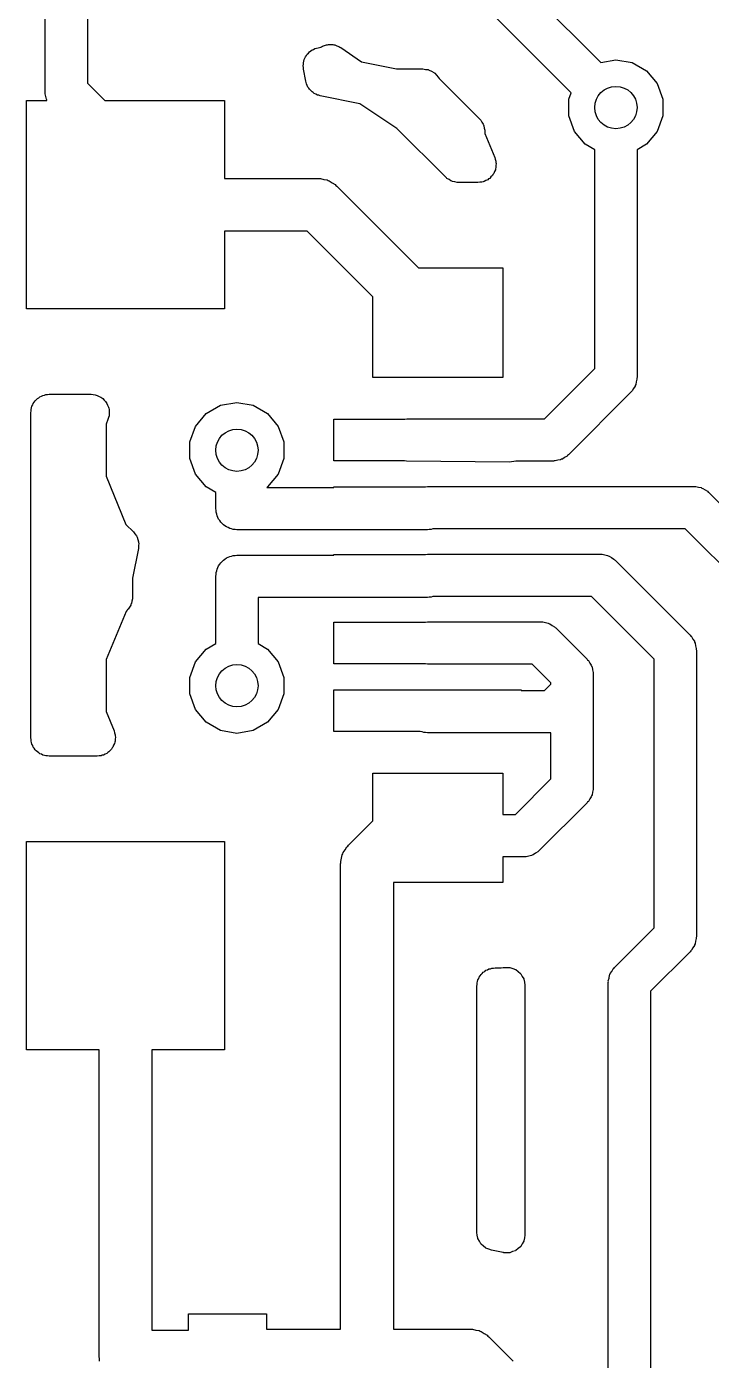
# Model space of a CAD drawing. Extents: x 91.8 to 190.7, y -114.3 to -59.5.
# Drawn here: x 91.75 to 98.33, y -82.39 to -69.58 of the extents above; entities that cross this region are included whole.
import ezdxf

# ---------------------------------------------------------------- set-up
doc = ezdxf.new("R2010")
doc.units = 0
doc.header["$MEASUREMENT"] = 0
doc.layers.add('BLACK', color=7, linetype='CONTINUOUS')

msp = doc.modelspace()

# ---------------------------------------------------------------- linework, layer by layer
at = {"layer": 'Black'}
for p, q in [((91.9268, -70.21), (91.9268, -68.41)), ((92.3332, -68.6232), (92.3332, -70.1258)), ((96.6132, -69.2758), (97.2641, -69.9268)), ((96.9807, -70.2181), (96.2663, -69.5037)), ((94.5835, -69.7775), (94.5924, -69.7711)), ((94.5924, -69.7711), (94.6114, -69.7658)), ((94.6114, -69.7658), (94.6296, -69.7581)), ((94.6296, -69.7581), (94.6405, -69.7576)), ((94.6405, -69.7576), (94.6511, -69.7547)), ((94.6511, -69.7547), (94.6707, -69.7562)), ((94.6707, -69.7562), (94.6905, -69.7552)), ((94.6905, -69.7552), (94.7009, -69.7585)), ((94.7009, -69.7585), (94.7118, -69.7593)), ((94.7118, -69.7593), (94.7298, -69.7674)), ((94.7298, -69.7674), (94.7487, -69.7733)), ((94.7487, -69.7733), (94.7574, -69.7799)), ((94.4133, -69.9149), (94.4158, -69.8998)), ((94.4158, -69.8998), (94.4233, -69.8864)), ((94.4233, -69.8864), (94.4284, -69.8719)), ((94.4284, -69.8719), (94.4382, -69.86)), ((94.4382, -69.86), (94.4457, -69.8466)), ((94.4457, -69.8466), (94.4573, -69.8366)), ((94.4573, -69.8366), (94.4671, -69.8248)), ((94.4671, -69.8248), (94.4803, -69.8169)), ((94.4803, -69.8169), (94.4919, -69.8069)), ((94.4919, -69.8069), (94.5063, -69.8015)), ((94.5063, -69.8015), (94.5195, -69.7937)), ((94.5195, -69.7937), (94.5346, -69.7908)), ((94.5346, -69.7908), (94.549, -69.7854)), ((94.549, -69.7854), (94.5773, -69.7801)), ((94.5773, -69.7801), (94.5835, -69.7775)), ((94.7574, -69.7799), (94.7674, -69.7844)), ((94.7674, -69.7844), (94.9677, -69.9213)), ((97.2641, -69.9268), (97.41, -69.9011)), ((97.41, -69.9011), (97.567, -69.9287)), ((94.4059, -69.9599), (94.4084, -69.9448)), ((94.4088, -69.975), (94.4059, -69.9599)), ((94.4082, -69.9294), (94.4133, -69.9149)), ((94.4084, -69.9448), (94.4082, -69.9294)), ((94.4089, -69.9903), (94.4088, -69.975)), ((94.431, -70.1073), (94.4089, -69.9903)), ((94.9677, -69.9213), (95.3026, -69.9891)), ((95.3026, -69.9891), (95.5573, -69.9891)), ((95.5573, -69.9891), (95.5817, -69.9934)), ((95.5817, -69.9934), (95.6064, -69.9961)), ((95.6064, -69.9961), (95.6116, -69.9987)), ((95.6116, -69.9987), (95.6173, -69.9997)), ((95.6173, -69.9997), (95.6388, -70.0121)), ((95.6388, -70.0121), (95.661, -70.0231)), ((95.661, -70.0231), (95.665, -70.0273)), ((95.665, -70.0273), (95.6701, -70.0302)), ((95.6701, -70.0302), (95.686, -70.0492)), ((97.567, -69.9287), (97.705, -70.0084)), ((97.705, -70.0084), (97.8075, -70.1305)), ((92.3332, -70.1258), (92.5011, -70.2938)), ((94.4353, -70.119), (94.431, -70.1073)), ((94.4372, -70.1313), (94.4353, -70.119)), ((94.446, -70.1473), (94.4372, -70.1313)), ((94.4525, -70.1644), (94.446, -70.1473)), ((95.686, -70.0492), (95.7032, -70.0671)), ((95.7032, -70.0671), (95.7129, -70.0816)), ((95.7129, -70.0816), (96.1012, -70.4699)), ((97.8075, -70.1305), (97.862, -70.2803)), ((91.9284, -70.2188), (91.9268, -70.21)), ((91.9276, -70.2277), (91.9284, -70.2188)), ((91.9344, -70.2533), (91.9276, -70.2277)), ((91.9391, -70.2795), (91.9344, -70.2533)), ((91.9435, -70.2872), (91.9391, -70.2795)), ((91.9453, -70.2938), (91.9435, -70.2872)), ((94.4606, -70.1738), (94.4525, -70.1644)), ((94.4666, -70.1847), (94.4606, -70.1738)), ((94.4803, -70.1968), (94.4666, -70.1847)), ((94.4922, -70.2106), (94.4803, -70.1968)), ((94.503, -70.2167), (94.4922, -70.2106)), ((94.5124, -70.2249), (94.503, -70.2167)), ((94.5294, -70.2315), (94.5124, -70.2249)), ((94.5453, -70.2405), (94.5294, -70.2315)), ((94.5576, -70.2425), (94.5453, -70.2405)), ((94.5692, -70.247), (94.5576, -70.2425)), ((94.952, -70.3232), (94.5692, -70.247)), ((96.958, -70.2803), (96.9807, -70.2181)), ((96.958, -70.4397), (96.958, -70.2803)), ((97.862, -70.2803), (97.862, -70.4397)), ((91.75, -72.2938), (91.75, -70.2938)), ((91.75, -70.2938), (91.9453, -70.2938)), ((92.5011, -70.2938), (93.65, -70.2938)), ((93.65, -70.2938), (93.65, -71.0397)), ((95.3075, -70.5607), (94.952, -70.3232)), ((96.1012, -70.4699), (96.1057, -70.4763)), ((96.1057, -70.4763), (96.1116, -70.4813)), ((96.1116, -70.4813), (96.123, -70.5011)), ((96.123, -70.5011), (96.1362, -70.5199)), ((96.1362, -70.5199), (96.1382, -70.5274)), ((96.1382, -70.5274), (96.1421, -70.5341)), ((96.1421, -70.5341), (96.146, -70.5567)), ((97.0125, -70.5895), (96.958, -70.4397)), ((97.862, -70.4397), (97.8075, -70.5895)), ((95.7763, -71.0295), (95.3075, -70.5607)), ((96.146, -70.5567), (96.1519, -70.5787)), ((96.1519, -70.5787), (96.1512, -70.5865)), ((96.1512, -70.5865), (96.1526, -70.5942)), ((96.1526, -70.5942), (96.1526, -70.609)), ((96.1526, -70.609), (96.2474, -70.8384)), ((97.115, -70.7116), (97.0125, -70.5895)), ((97.8075, -70.5895), (97.705, -70.7116)), ((97.2068, -70.7646), (97.115, -70.7116)), ((97.2068, -72.8658), (97.2068, -70.7646)), ((97.705, -70.7116), (97.6132, -70.7646)), ((97.6132, -70.7646), (97.6132, -72.95)), ((96.2474, -70.8384), (96.2515, -70.857)), ((96.2515, -70.857), (96.258, -70.8749)), ((96.258, -70.8749), (96.258, -70.8865)), ((96.258, -70.8865), (96.2605, -70.8979)), ((96.2605, -70.8979), (96.258, -70.9168)), ((96.258, -70.9168), (96.258, -70.9359)), ((93.65, -71.0397), (94.55, -71.0397)), ((94.55, -71.0397), (94.561, -71.0417)), ((94.561, -71.0417), (94.5721, -71.0407)), ((94.5721, -71.0407), (94.6042, -71.0493)), ((94.6042, -71.0493), (94.6369, -71.0551)), ((94.6369, -71.0551), (94.6466, -71.0607)), ((95.7826, -71.0339), (95.7763, -71.0295)), ((95.7876, -71.0398), (95.7826, -71.0339)), ((95.8075, -71.0513), (95.7876, -71.0398)), ((95.8262, -71.0644), (95.8075, -71.0513)), ((96.1793, -71.0535), (96.1617, -71.0608)), ((96.1879, -71.0456), (96.1793, -71.0535)), ((96.198, -71.0398), (96.1879, -71.0456)), ((96.2102, -71.0252), (96.198, -71.0398)), ((96.2243, -71.0123), (96.2102, -71.0252)), ((96.2297, -71.002), (96.2243, -71.0123)), ((96.2372, -70.9931), (96.2297, -71.002)), ((96.2437, -70.9752), (96.2372, -70.9931)), ((96.2525, -70.9583), (96.2437, -70.9752)), ((96.254, -70.9468), (96.2525, -70.9583)), ((96.258, -70.9359), (96.254, -70.9468)), ((94.6466, -71.0607), (94.6573, -71.0635)), ((94.6573, -71.0635), (94.6845, -71.0826)), ((94.6845, -71.0826), (94.7133, -71.0992)), ((94.7133, -71.0992), (94.7205, -71.1077)), ((94.7205, -71.1077), (94.7296, -71.1141)), ((94.7296, -71.1141), (95.5155, -71.9)), ((95.8337, -71.0664), (95.8262, -71.0644)), ((95.8404, -71.0703), (95.8337, -71.0664)), ((95.863, -71.0743), (95.8404, -71.0703)), ((95.8851, -71.0802), (95.863, -71.0743)), ((95.8928, -71.0795), (95.8851, -71.0802)), ((95.9004, -71.0809), (95.8928, -71.0795)), ((96.0852, -71.0809), (95.9004, -71.0809)), ((96.1039, -71.0776), (96.0852, -71.0809)), ((96.123, -71.0768), (96.1039, -71.0776)), ((96.1337, -71.0723), (96.123, -71.0768)), ((96.1452, -71.0703), (96.1337, -71.0723)), ((96.1617, -71.0608), (96.1452, -71.0703)), ((94.4448, -71.5477), (93.65, -71.5477)), ((93.65, -71.5477), (93.65, -72.2938)), ((95.075, -72.178), (94.4448, -71.5477)), ((95.5155, -71.9), (96.325, -71.9)), ((96.325, -71.9), (96.325, -72.95)), ((95.075, -72.95), (95.075, -72.178)), ((93.65, -72.2938), (91.75, -72.2938)), ((96.325, -72.95), (95.075, -72.95)), ((96.7258, -73.3468), (97.2068, -72.8658)), ((97.6124, -72.9677), (97.6056, -72.9933)), ((97.6132, -72.95), (97.6116, -72.9588)), ((97.6116, -72.9588), (97.6124, -72.9677)), ((97.5537, -73.0937), (96.9537, -73.6937)), ((97.5588, -73.0864), (97.5537, -73.0937)), ((97.5657, -73.0806), (97.5588, -73.0864)), ((97.5789, -73.0576), (97.5657, -73.0806)), ((97.5942, -73.0359), (97.5789, -73.0576)), ((97.5965, -73.0272), (97.5942, -73.0359)), ((97.6009, -73.0195), (97.5965, -73.0272)), ((97.6056, -72.9933), (97.6009, -73.0195)), ((91.7979, -73.2435), (91.8006, -73.2283)), ((91.8006, -73.2283), (91.8083, -73.215)), ((91.8083, -73.215), (91.8135, -73.2006)), ((91.8135, -73.2006), (91.8234, -73.1889)), ((91.8234, -73.1889), (91.8311, -73.1756)), ((91.8311, -73.1756), (91.8428, -73.1657)), ((91.8428, -73.1657), (91.8527, -73.1539)), ((91.8527, -73.1539), (91.866, -73.1462)), ((91.866, -73.1462), (91.8777, -73.1364)), ((91.8777, -73.1364), (91.8922, -73.1311)), ((91.8922, -73.1311), (91.9055, -73.1234)), ((91.9055, -73.1234), (91.9206, -73.1208)), ((91.9206, -73.1208), (91.935, -73.1155)), ((91.935, -73.1155), (91.9504, -73.1155)), ((91.9504, -73.1155), (91.9655, -73.1129)), ((91.9655, -73.1129), (92.3689, -73.1129)), ((92.3689, -73.1129), (92.3878, -73.1162)), ((92.3878, -73.1162), (92.407, -73.1171)), ((92.407, -73.1171), (92.4176, -73.1215)), ((92.4176, -73.1215), (92.4289, -73.1234)), ((92.4289, -73.1234), (92.4455, -73.1331)), ((92.4455, -73.1331), (92.4633, -73.1404)), ((92.4633, -73.1404), (92.4717, -73.1482)), ((92.4717, -73.1482), (92.4817, -73.1539)), ((92.4817, -73.1539), (92.494, -73.1686)), ((92.494, -73.1686), (92.5082, -73.1816)), ((92.5082, -73.1816), (92.5135, -73.1918)), ((92.5135, -73.1918), (92.5208, -73.2006)), ((92.5208, -73.2006), (92.5274, -73.2187)), ((92.5274, -73.2187), (92.5363, -73.2357)), ((93.475, -73.2984), (93.613, -73.2187)), ((93.613, -73.2187), (93.77, -73.1911)), ((93.77, -73.1911), (93.927, -73.2187)), ((93.927, -73.2187), (94.065, -73.2984)), ((91.79, -73.2884), (91.7927, -73.2732)), ((91.79, -76.4116), (91.79, -73.2884)), ((91.7927, -73.2579), (91.7979, -73.2435)), ((91.7927, -73.2732), (91.7927, -73.2579)), ((92.5309, -73.3557), (92.513, -73.3988)), ((92.5351, -73.3369), (92.5309, -73.3557)), ((92.5417, -73.3188), (92.5351, -73.3369)), ((92.5363, -73.2357), (92.5378, -73.2471)), ((92.5378, -73.2471), (92.5417, -73.2579)), ((92.5417, -73.2579), (92.5417, -73.2771)), ((92.5417, -73.2771), (92.5442, -73.2962)), ((92.5442, -73.2962), (92.5417, -73.3074)), ((92.5417, -73.3074), (92.5417, -73.3188)), ((93.3725, -73.4205), (93.475, -73.2984)), ((94.065, -73.2984), (94.1675, -73.4205)), ((94.7, -73.75), (94.7, -73.35)), ((94.7, -73.35), (95.3828, -73.35)), ((95.3828, -73.35), (95.4021, -73.3468)), ((95.4021, -73.3468), (95.5892, -73.3487)), ((95.5892, -73.3487), (95.6, -73.3468)), ((95.6, -73.3468), (96.7258, -73.3468)), ((92.513, -73.3988), (92.5126, -73.899)), ((93.318, -73.5703), (93.3725, -73.4205)), ((94.1675, -73.4205), (94.222, -73.5703)), ((93.318, -73.7297), (93.318, -73.5703)), ((94.222, -73.5703), (94.222, -73.7297)), ((93.3725, -73.8795), (93.318, -73.7297)), ((94.222, -73.7297), (94.1675, -73.8795)), ((96.8795, -73.7409), (96.8533, -73.7456)), ((96.8872, -73.7365), (96.8795, -73.7409)), ((96.8959, -73.7342), (96.8872, -73.7365)), ((96.9176, -73.7189), (96.8959, -73.7342)), ((96.9406, -73.7057), (96.9176, -73.7189)), ((96.9464, -73.6988), (96.9406, -73.7057)), ((96.9537, -73.6937), (96.9464, -73.6988)), ((95.3809, -73.75), (94.7, -73.75)), ((95.3979, -73.7532), (95.3809, -73.75)), ((96.3879, -73.7632), (95.3979, -73.7532)), ((96.4482, -73.7532), (96.3879, -73.7632)), ((96.81, -73.7532), (96.4482, -73.7532)), ((96.8188, -73.7516), (96.81, -73.7532)), ((96.8277, -73.7524), (96.8188, -73.7516)), ((96.8533, -73.7456), (96.8277, -73.7524)), ((92.5126, -73.899), (92.7036, -74.3612)), ((93.475, -74.0016), (93.3725, -73.8795)), ((93.5668, -74.0546), (93.475, -74.0016)), ((94.065, -74.0016), (94.056, -74.0068)), ((94.1675, -73.8795), (94.065, -74.0016)), ((94.7, -74.0068), (94.7, -74)), ((94.7, -74), (95.5644, -74)), ((95.5644, -74), (95.5647, -73.9999)), ((95.5647, -73.9999), (95.5825, -73.9999)), ((95.5825, -73.9999), (95.6, -73.9968)), ((95.6, -73.9968), (98.16, -73.9968)), ((98.16, -73.9968), (98.1688, -73.9984)), ((98.1688, -73.9984), (98.1777, -73.9976)), ((98.1777, -73.9976), (98.2033, -74.0044)), ((93.5668, -74.21), (93.5668, -74.0546)), ((94.056, -74.0068), (94.7, -74.0068)), ((98.2033, -74.0044), (98.2295, -74.0091)), ((98.2295, -74.0091), (98.2372, -74.0135)), ((98.2372, -74.0135), (98.2459, -74.0158)), ((98.2459, -74.0158), (98.2676, -74.0311)), ((98.2676, -74.0311), (98.2906, -74.0443)), ((98.2906, -74.0443), (98.2964, -74.0512)), ((98.2964, -74.0512), (98.3037, -74.0563)), ((98.3037, -74.0563), (99.3537, -75.1063)), ((93.5699, -74.2275), (93.5668, -74.21)), ((93.5699, -74.2453), (93.5699, -74.2275)), ((93.576, -74.262), (93.5699, -74.2453)), ((92.7036, -74.3612), (92.7757, -74.4335)), ((93.5791, -74.2795), (93.576, -74.262)), ((93.5879, -74.2949), (93.5791, -74.2795)), ((93.594, -74.3116), (93.5879, -74.2949)), ((93.6055, -74.3252), (93.594, -74.3116)), ((93.6143, -74.3406), (93.6055, -74.3252)), ((93.628, -74.352), (93.6143, -74.3406)), ((93.6394, -74.3657), (93.628, -74.352)), ((93.6548, -74.3745), (93.6394, -74.3657)), ((93.6684, -74.386), (93.6548, -74.3745)), ((92.7757, -74.4335), (92.7899, -74.4537)), ((92.7899, -74.4537), (92.8053, -74.473)), ((92.8053, -74.473), (92.8072, -74.4786)), ((92.8072, -74.4786), (92.8106, -74.4834)), ((92.8106, -74.4834), (92.817, -74.5073)), ((92.817, -74.5073), (92.8249, -74.5307)), ((93.6851, -74.3921), (93.6684, -74.386)), ((93.7005, -74.4009), (93.6851, -74.3921)), ((93.718, -74.404), (93.7005, -74.4009)), ((93.7347, -74.4101), (93.718, -74.404)), ((93.7525, -74.4101), (93.7347, -74.4101)), ((93.77, -74.4132), (93.7525, -74.4101)), ((95.6, -74.4132), (93.77, -74.4132)), ((95.6175, -74.4101), (95.6, -74.4132)), ((95.6353, -74.4101), (95.6175, -74.4101)), ((95.652, -74.404), (95.6353, -74.4101)), ((95.6567, -74.4032), (95.652, -74.404)), ((98.0758, -74.4032), (95.6567, -74.4032)), ((99.0068, -75.3342), (98.0758, -74.4032)), ((92.8236, -74.5917), (92.7668, -74.8773)), ((92.8241, -74.5669), (92.8236, -74.5917)), ((92.8263, -74.5423), (92.8241, -74.5669)), ((92.8249, -74.5307), (92.8248, -74.5366)), ((92.8248, -74.5366), (92.8263, -74.5423)), ((93.5879, -74.7751), (93.594, -74.7584)), ((93.594, -74.7584), (93.6055, -74.7448)), ((93.6055, -74.7448), (93.6143, -74.7294)), ((93.6143, -74.7294), (93.628, -74.718)), ((93.628, -74.718), (93.6394, -74.7043)), ((93.6394, -74.7043), (93.6548, -74.6955)), ((93.6548, -74.6955), (93.6684, -74.684)), ((93.6684, -74.684), (93.6851, -74.6779)), ((93.6851, -74.6779), (93.7005, -74.6691)), ((93.7005, -74.6691), (93.718, -74.666)), ((93.718, -74.666), (93.7347, -74.6599)), ((93.7347, -74.6599), (93.7525, -74.6599)), ((93.7525, -74.6599), (93.77, -74.6568)), ((93.77, -74.6568), (94.7, -74.6568)), ((94.7, -74.6568), (94.7, -74.65)), ((94.7, -74.65), (95.5644, -74.65)), ((95.5644, -74.65), (95.5647, -74.6499)), ((95.5647, -74.6499), (95.5825, -74.6499)), ((95.5825, -74.6499), (95.6, -74.6468)), ((95.6, -74.6468), (97.26, -74.6468)), ((97.26, -74.6468), (97.2688, -74.6484)), ((97.2688, -74.6484), (97.2777, -74.6476)), ((97.2777, -74.6476), (97.3033, -74.6544)), ((97.3033, -74.6544), (97.3295, -74.6591)), ((97.3295, -74.6591), (97.3372, -74.6635)), ((97.3372, -74.6635), (97.3459, -74.6658)), ((97.3459, -74.6658), (97.3676, -74.6811)), ((97.3676, -74.6811), (97.3906, -74.6943)), ((97.3906, -74.6943), (97.3964, -74.7012)), ((97.3964, -74.7012), (97.4037, -74.7063)), ((97.4037, -74.7063), (98.1237, -75.4263)), ((92.7668, -74.8773), (92.7668, -75.0623)), ((93.5668, -74.86), (93.5699, -74.8425)), ((93.5668, -75.5054), (93.5668, -74.86)), ((93.5699, -74.8247), (93.576, -74.808)), ((93.5699, -74.8425), (93.5699, -74.8247)), ((93.576, -74.808), (93.5791, -74.7905)), ((93.5791, -74.7905), (93.5879, -74.7751)), ((92.7503, -75.1366), (92.7372, -75.1553)), ((92.7523, -75.129), (92.7503, -75.1366)), ((92.7562, -75.1223), (92.7523, -75.129)), ((92.7602, -75.0998), (92.7562, -75.1223)), ((92.7661, -75.0777), (92.7602, -75.0998)), ((92.7668, -75.0623), (92.7654, -75.0699)), ((92.7654, -75.0699), (92.7661, -75.0777)), ((95.6, -75.0632), (93.9732, -75.0632)), ((93.9732, -75.0632), (93.9732, -75.5054)), ((95.6175, -75.0601), (95.6, -75.0632)), ((95.6353, -75.0601), (95.6175, -75.0601)), ((95.652, -75.054), (95.6353, -75.0601)), ((95.6567, -75.0532), (95.652, -75.054)), ((97.1758, -75.0532), (95.6567, -75.0532)), ((97.7768, -75.6542), (97.1758, -75.0532)), ((92.7048, -75.1969), (92.513, -75.6588)), ((92.7153, -75.1865), (92.7048, -75.1969)), ((92.7198, -75.1801), (92.7153, -75.1865)), ((92.7257, -75.1751), (92.7198, -75.1801)), ((92.7372, -75.1553), (92.7257, -75.1751)), ((94.7, -75.7), (94.7, -75.3)), ((94.7, -75.3), (95.5819, -75.3)), ((95.5819, -75.3), (95.6, -75.2968)), ((95.6, -75.2968), (96.69, -75.2968)), ((96.69, -75.2968), (96.6988, -75.2984)), ((96.6988, -75.2984), (96.7077, -75.2976)), ((96.7077, -75.2976), (96.7333, -75.3044)), ((96.7333, -75.3044), (96.7595, -75.3091)), ((96.7595, -75.3091), (96.7672, -75.3135)), ((96.7672, -75.3135), (96.7759, -75.3158)), ((96.7759, -75.3158), (96.7976, -75.3311)), ((96.7976, -75.3311), (96.8206, -75.3443)), ((96.8206, -75.3443), (96.8264, -75.3512)), ((96.8264, -75.3512), (96.8337, -75.3563)), ((96.8337, -75.3563), (97.1337, -75.6563)), ((93.475, -75.5584), (93.5668, -75.5054)), ((93.9732, -75.5054), (94.065, -75.5584)), ((98.1237, -75.4263), (98.1288, -75.4336)), ((98.1288, -75.4336), (98.1357, -75.4394)), ((98.1357, -75.4394), (98.1489, -75.4624)), ((98.1489, -75.4624), (98.1642, -75.4841)), ((98.1642, -75.4841), (98.1665, -75.4928)), ((98.1665, -75.4928), (98.1709, -75.5005)), ((98.1709, -75.5005), (98.1756, -75.5267)), ((98.1756, -75.5267), (98.1824, -75.5523)), ((92.513, -75.6588), (92.5126, -76.159)), ((93.3725, -75.6805), (93.475, -75.5584)), ((94.065, -75.5584), (94.1675, -75.6805)), ((97.1337, -75.6563), (97.1388, -75.6636)), ((97.1388, -75.6636), (97.1457, -75.6694)), ((97.7768, -78.2358), (97.7768, -75.6542)), ((98.1824, -75.5523), (98.1816, -75.5612)), ((98.1816, -75.5612), (98.1832, -75.57)), ((98.1832, -75.57), (98.1832, -78.32)), ((93.318, -75.8303), (93.3725, -75.6805)), ((94.1675, -75.6805), (94.222, -75.8303)), ((95.5819, -75.7), (94.7, -75.7)), ((95.6, -75.7032), (95.5819, -75.7)), ((96.6058, -75.7032), (95.6, -75.7032)), ((96.7868, -75.8842), (96.6058, -75.7032)), ((97.1457, -75.6694), (97.1589, -75.6924)), ((97.1589, -75.6924), (97.1742, -75.7141)), ((97.1742, -75.7141), (97.1765, -75.7228)), ((97.1765, -75.7228), (97.1809, -75.7305)), ((97.1809, -75.7305), (97.1856, -75.7567)), ((97.1856, -75.7567), (97.1924, -75.7823)), ((97.1924, -75.7823), (97.1916, -75.7912)), ((97.1916, -75.7912), (97.1932, -75.8)), ((93.318, -75.9897), (93.318, -75.8303)), ((94.222, -75.8303), (94.222, -75.9897)), ((96.7258, -75.9568), (96.7868, -75.8958)), ((96.7868, -75.8958), (96.7868, -75.8842)), ((97.1932, -75.8), (97.1932, -75.98)), ((93.3725, -76.1395), (93.318, -75.9897)), ((94.222, -75.9897), (94.1675, -76.1395)), ((94.7, -76.35), (94.7, -75.95)), ((94.7, -75.95), (95.5644, -75.95)), ((95.5644, -75.95), (95.5647, -75.9499)), ((95.5647, -75.9499), (95.6353, -75.9499)), ((95.6353, -75.9499), (95.6356, -75.95)), ((95.6356, -75.95), (96.5, -75.95)), ((96.5, -75.95), (96.5, -75.9568)), ((96.5, -75.9568), (96.7258, -75.9568)), ((97.1932, -75.98), (97.1932, -76.89)), ((92.5126, -76.159), (92.5893, -76.3446)), ((93.475, -76.2616), (93.3725, -76.1395)), ((94.1675, -76.1395), (94.065, -76.2616)), ((93.613, -76.3413), (93.475, -76.2616)), ((94.065, -76.2616), (93.927, -76.3413)), ((91.7927, -76.4268), (91.79, -76.4116)), ((91.7927, -76.4421), (91.7927, -76.4268)), ((92.5893, -76.3446), (92.5934, -76.3632)), ((92.5934, -76.3632), (92.5999, -76.3812)), ((92.5999, -76.3812), (92.5999, -76.3928)), ((92.5999, -76.3928), (92.6024, -76.4041)), ((92.6024, -76.4041), (92.5999, -76.423)), ((92.5999, -76.423), (92.5999, -76.4421)), ((93.77, -76.3689), (93.613, -76.3413)), ((93.927, -76.3413), (93.77, -76.3689)), ((95.5289, -76.35), (94.7, -76.35)), ((95.5305, -76.3509), (95.5289, -76.35)), ((95.548, -76.354), (95.5305, -76.3509)), ((95.5647, -76.3601), (95.548, -76.354)), ((95.5825, -76.3601), (95.5647, -76.3601)), ((95.6, -76.3632), (95.5825, -76.3601)), ((96.7868, -76.3632), (95.6, -76.3632)), ((96.7868, -76.8058), (96.7868, -76.3632)), ((91.7979, -76.4565), (91.7927, -76.4421)), ((91.8006, -76.4717), (91.7979, -76.4565)), ((91.8083, -76.485), (91.8006, -76.4717)), ((91.8135, -76.4994), (91.8083, -76.485)), ((91.8234, -76.5111), (91.8135, -76.4994)), ((91.8311, -76.5244), (91.8234, -76.5111)), ((91.8428, -76.5343), (91.8311, -76.5244)), ((91.8527, -76.5461), (91.8428, -76.5343)), ((91.866, -76.5538), (91.8527, -76.5461)), ((91.8777, -76.5636), (91.866, -76.5538)), ((92.5213, -76.5597), (92.5036, -76.567)), ((92.5298, -76.5519), (92.5213, -76.5597)), ((92.5399, -76.5461), (92.5298, -76.5519)), ((92.5522, -76.5315), (92.5399, -76.5461)), ((92.5662, -76.5186), (92.5522, -76.5315)), ((92.5716, -76.5083), (92.5662, -76.5186)), ((92.5791, -76.4994), (92.5716, -76.5083)), ((92.5856, -76.4815), (92.5791, -76.4994)), ((92.5944, -76.4646), (92.5856, -76.4815)), ((92.5959, -76.453), (92.5944, -76.4646)), ((92.5999, -76.4421), (92.5959, -76.453)), ((91.8922, -76.5689), (91.8777, -76.5636)), ((91.9055, -76.5766), (91.8922, -76.5689)), ((91.9206, -76.5792), (91.9055, -76.5766)), ((91.935, -76.5845), (91.9206, -76.5792)), ((91.9504, -76.5845), (91.935, -76.5845)), ((91.9655, -76.5871), (91.9504, -76.5845)), ((92.4271, -76.5871), (91.9655, -76.5871)), ((92.4459, -76.5838), (92.4271, -76.5871)), ((92.4649, -76.583), (92.4459, -76.5838)), ((92.4757, -76.5786), (92.4649, -76.583)), ((92.4871, -76.5766), (92.4757, -76.5786)), ((92.5036, -76.567), (92.4871, -76.5766)), ((95.075, -77.2061), (95.075, -76.75)), ((95.075, -76.75), (96.325, -76.75)), ((96.325, -76.75), (96.325, -77.1468)), ((96.4458, -77.1468), (96.7868, -76.8058)), ((97.1856, -76.9333), (97.1809, -76.9595)), ((97.1924, -76.9077), (97.1856, -76.9333)), ((97.1932, -76.89), (97.1916, -76.8988)), ((97.1916, -76.8988), (97.1924, -76.9077)), ((97.1337, -77.0337), (96.6737, -77.4937)), ((97.1388, -77.0264), (97.1337, -77.0337)), ((97.1457, -77.0206), (97.1388, -77.0264)), ((97.1589, -76.9976), (97.1457, -77.0206)), ((97.1742, -76.9759), (97.1589, -76.9976)), ((97.1765, -76.9672), (97.1742, -76.9759)), ((97.1809, -76.9595), (97.1765, -76.9672)), ((96.325, -77.1468), (96.4458, -77.1468)), ((94.8404, -77.4407), (95.075, -77.2061)), ((91.75, -79.4062), (91.75, -77.4062)), ((91.75, -77.4062), (93.65, -77.4062)), ((93.65, -77.4062), (93.65, -79.4062)), ((94.8088, -77.4858), (94.8254, -77.457)), ((94.8254, -77.457), (94.834, -77.4498)), ((94.834, -77.4498), (94.8404, -77.4407)), ((94.767, -77.5981), (94.7756, -77.5661)), ((94.7756, -77.5661), (94.7813, -77.5334)), ((94.7813, -77.5334), (94.7869, -77.5237)), ((94.7869, -77.5237), (94.7898, -77.5129)), ((94.7898, -77.5129), (94.8088, -77.4858)), ((96.53, -77.5532), (96.325, -77.5532)), ((96.325, -77.5532), (96.325, -77.8)), ((96.5388, -77.5516), (96.53, -77.5532)), ((96.5477, -77.5524), (96.5388, -77.5516)), ((96.5733, -77.5456), (96.5477, -77.5524)), ((96.5995, -77.5409), (96.5733, -77.5456)), ((96.6072, -77.5365), (96.5995, -77.5409)), ((96.6159, -77.5342), (96.6072, -77.5365)), ((96.6376, -77.5189), (96.6159, -77.5342)), ((96.6606, -77.5057), (96.6376, -77.5189)), ((96.6664, -77.4988), (96.6606, -77.5057)), ((96.6737, -77.4937), (96.6664, -77.4988)), ((94.766, -77.6203), (94.7679, -77.6093)), ((94.766, -78.34), (94.766, -77.6203)), ((94.7679, -77.6093), (94.767, -77.5981)), ((96.325, -77.8), (95.274, -77.8)), ((95.274, -77.8), (95.274, -78.34)), ((94.766, -78.86), (94.766, -78.34)), ((95.274, -78.34), (95.274, -78.86)), ((97.3963, -78.6163), (97.7768, -78.2358)), ((98.1824, -78.3377), (98.1756, -78.3633)), ((98.1832, -78.32), (98.1816, -78.3288)), ((98.1816, -78.3288), (98.1824, -78.3377)), ((98.1237, -78.4637), (97.7432, -78.8442)), ((98.1288, -78.4564), (98.1237, -78.4637)), ((98.1357, -78.4506), (98.1288, -78.4564)), ((98.1489, -78.4276), (98.1357, -78.4506)), ((98.1642, -78.4059), (98.1489, -78.4276)), ((98.1665, -78.3972), (98.1642, -78.4059)), ((98.1709, -78.3895), (98.1665, -78.3972)), ((98.1756, -78.3633), (98.1709, -78.3895)), ((96.0819, -78.7497), (96.0846, -78.7346)), ((96.0846, -78.7346), (96.0923, -78.7213)), ((96.0923, -78.7213), (96.0975, -78.7069)), ((96.0975, -78.7069), (96.1074, -78.6951)), ((96.1074, -78.6951), (96.1151, -78.6818)), ((96.1151, -78.6818), (96.1268, -78.6719)), ((96.1268, -78.6719), (96.1367, -78.6602)), ((96.1367, -78.6602), (96.15, -78.6525)), ((96.15, -78.6525), (96.1617, -78.6426)), ((96.1617, -78.6426), (96.1762, -78.6374)), ((96.1762, -78.6374), (96.1895, -78.6297)), ((96.1895, -78.6297), (96.2046, -78.627)), ((96.2046, -78.627), (96.219, -78.6218)), ((96.219, -78.6218), (96.2344, -78.6218)), ((96.2344, -78.6218), (96.2495, -78.6191)), ((96.2495, -78.6191), (96.3086, -78.6191)), ((96.3086, -78.6191), (96.3288, -78.6153)), ((96.3288, -78.6153), (96.3299, -78.6153)), ((96.3299, -78.6153), (96.3308, -78.6149)), ((96.3308, -78.6149), (96.3603, -78.6149)), ((96.3603, -78.6149), (96.3898, -78.6146)), ((96.3898, -78.6146), (96.3908, -78.6149)), ((96.3908, -78.6149), (96.3918, -78.6149)), ((96.3918, -78.6149), (96.4195, -78.625)), ((96.4195, -78.625), (96.4473, -78.6348)), ((96.4473, -78.6348), (96.4481, -78.6354)), ((96.4481, -78.6354), (96.449, -78.6358)), ((96.449, -78.6358), (96.4716, -78.6547)), ((96.4716, -78.6547), (96.4944, -78.6734)), ((96.4944, -78.6734), (96.495, -78.6743)), ((96.495, -78.6743), (96.4957, -78.675)), ((96.4957, -78.675), (96.5105, -78.7005)), ((96.5105, -78.7005), (96.5255, -78.7259)), ((96.5255, -78.7259), (96.5257, -78.7269)), ((96.5257, -78.7269), (96.5262, -78.7278)), ((96.5262, -78.7278), (96.5313, -78.7568)), ((97.3376, -78.7423), (97.3444, -78.7167)), ((97.3444, -78.7167), (97.3491, -78.6905)), ((97.3491, -78.6905), (97.3535, -78.6828)), ((97.3535, -78.6828), (97.3558, -78.6741)), ((97.3558, -78.6741), (97.3711, -78.6524)), ((97.3711, -78.6524), (97.3843, -78.6294)), ((97.3843, -78.6294), (97.3912, -78.6236)), ((97.3912, -78.6236), (97.3963, -78.6163)), ((94.766, -82.086), (94.766, -78.86)), ((95.274, -78.86), (95.274, -82.086)), ((96.074, -78.7946), (96.0767, -78.7795)), ((96.074, -81.1581), (96.074, -78.7946)), ((96.0767, -78.7641), (96.0819, -78.7497)), ((96.0767, -78.7795), (96.0767, -78.7641)), ((96.5313, -78.7568), (96.5368, -78.7858)), ((96.5368, -78.7858), (96.5366, -78.7868)), ((96.5366, -78.7868), (96.5368, -78.7878)), ((96.5368, -78.7878), (96.5368, -81.1804)), ((97.3368, -78.76), (97.3384, -78.7512)), ((97.3368, -83.135), (97.3368, -78.76)), ((97.3384, -78.7512), (97.3376, -78.7423)), ((97.7432, -78.8442), (97.7432, -83.135)), ((92.446, -79.4062), (91.75, -79.4062)), ((92.446, -81.46), (92.446, -79.4062)), ((93.65, -79.4062), (92.954, -79.4062)), ((92.954, -79.4062), (92.954, -81.46)), ((96.079, -81.1863), (96.074, -81.1581)), ((96.0833, -81.2146), (96.079, -81.1863)), ((96.0842, -81.2163), (96.0833, -81.2146)), ((96.0846, -81.2182), (96.0842, -81.2163)), ((96.0989, -81.2429), (96.0846, -81.2182)), ((96.1126, -81.268), (96.0989, -81.2429)), ((96.1141, -81.2693), (96.1126, -81.268)), ((96.1151, -81.2709), (96.1141, -81.2693)), ((96.137, -81.2893), (96.1151, -81.2709)), ((96.1585, -81.3082), (96.137, -81.2893)), ((96.4932, -81.2961), (96.471, -81.314)), ((96.4943, -81.2944), (96.4932, -81.2961)), ((96.4957, -81.2932), (96.4943, -81.2944)), ((96.5101, -81.2684), (96.4957, -81.2932)), ((96.5249, -81.244), (96.5101, -81.2684)), ((96.5252, -81.2421), (96.5249, -81.244)), ((96.5262, -81.2404), (96.5252, -81.2421)), ((96.5312, -81.2122), (96.5262, -81.2404)), ((96.5368, -81.1842), (96.5312, -81.2122)), ((96.5368, -81.1804), (96.5365, -81.1823)), ((96.5365, -81.1823), (96.5368, -81.1842)), ((96.1603, -81.3089), (96.1585, -81.3082)), ((96.1617, -81.3101), (96.1603, -81.3089)), ((96.1886, -81.3199), (96.1617, -81.3101)), ((96.2153, -81.3303), (96.1886, -81.3199)), ((96.3271, -81.3525), (96.2153, -81.3303)), ((96.329, -81.3525), (96.3271, -81.3525)), ((96.3308, -81.3532), (96.329, -81.3525)), ((96.3594, -81.3532), (96.3308, -81.3532)), ((96.388, -81.3538), (96.3594, -81.3532)), ((96.3898, -81.3532), (96.388, -81.3538)), ((96.3918, -81.3532), (96.3898, -81.3532)), ((96.4186, -81.3434), (96.3918, -81.3532)), ((96.4457, -81.3342), (96.4186, -81.3434)), ((96.4472, -81.333), (96.4457, -81.3342)), ((96.449, -81.3324), (96.4472, -81.333)), ((96.471, -81.314), (96.449, -81.3324)), ((92.446, -82.24), (92.446, -81.46)), ((92.954, -81.46), (92.954, -82.096)), ((93.305, -82.096), (93.305, -81.94)), ((93.305, -81.94), (94.055, -81.94)), ((94.055, -81.94), (94.055, -82.086)), ((92.954, -82.096), (93.305, -82.096)), ((94.055, -82.086), (94.766, -82.086)), ((95.274, -82.086), (95.63, -82.086)), ((95.63, -82.086), (96.01, -82.086)), ((96.01, -82.086), (96.021, -82.0879)), ((96.021, -82.0879), (96.0321, -82.087)), ((96.0321, -82.087), (96.0642, -82.0956)), ((96.0642, -82.0956), (96.0969, -82.1013)), ((96.0969, -82.1013), (96.1066, -82.1069)), ((96.1066, -82.1069), (96.1173, -82.1098)), ((96.1173, -82.1098), (96.1445, -82.1288)), ((96.1445, -82.1288), (96.1733, -82.1454)), ((96.1733, -82.1454), (96.1805, -82.154)), ((96.1805, -82.154), (96.1896, -82.1604)), ((96.1896, -82.1604), (96.4246, -82.3954)), ((92.446, -82.35), (92.446, -82.24)), ((92.4499, -82.3719), (92.446, -82.35)), ((92.4499, -82.3941), (92.4499, -82.3719))]:
    msp.add_line(p, q, dxfattribs=at)
for centre in [(97.41, -70.36), (93.77, -73.65), (93.77, -75.91)]:
    msp.add_circle(centre, 0.2032, dxfattribs=at)

doc.saveas('drawing.dxf')
